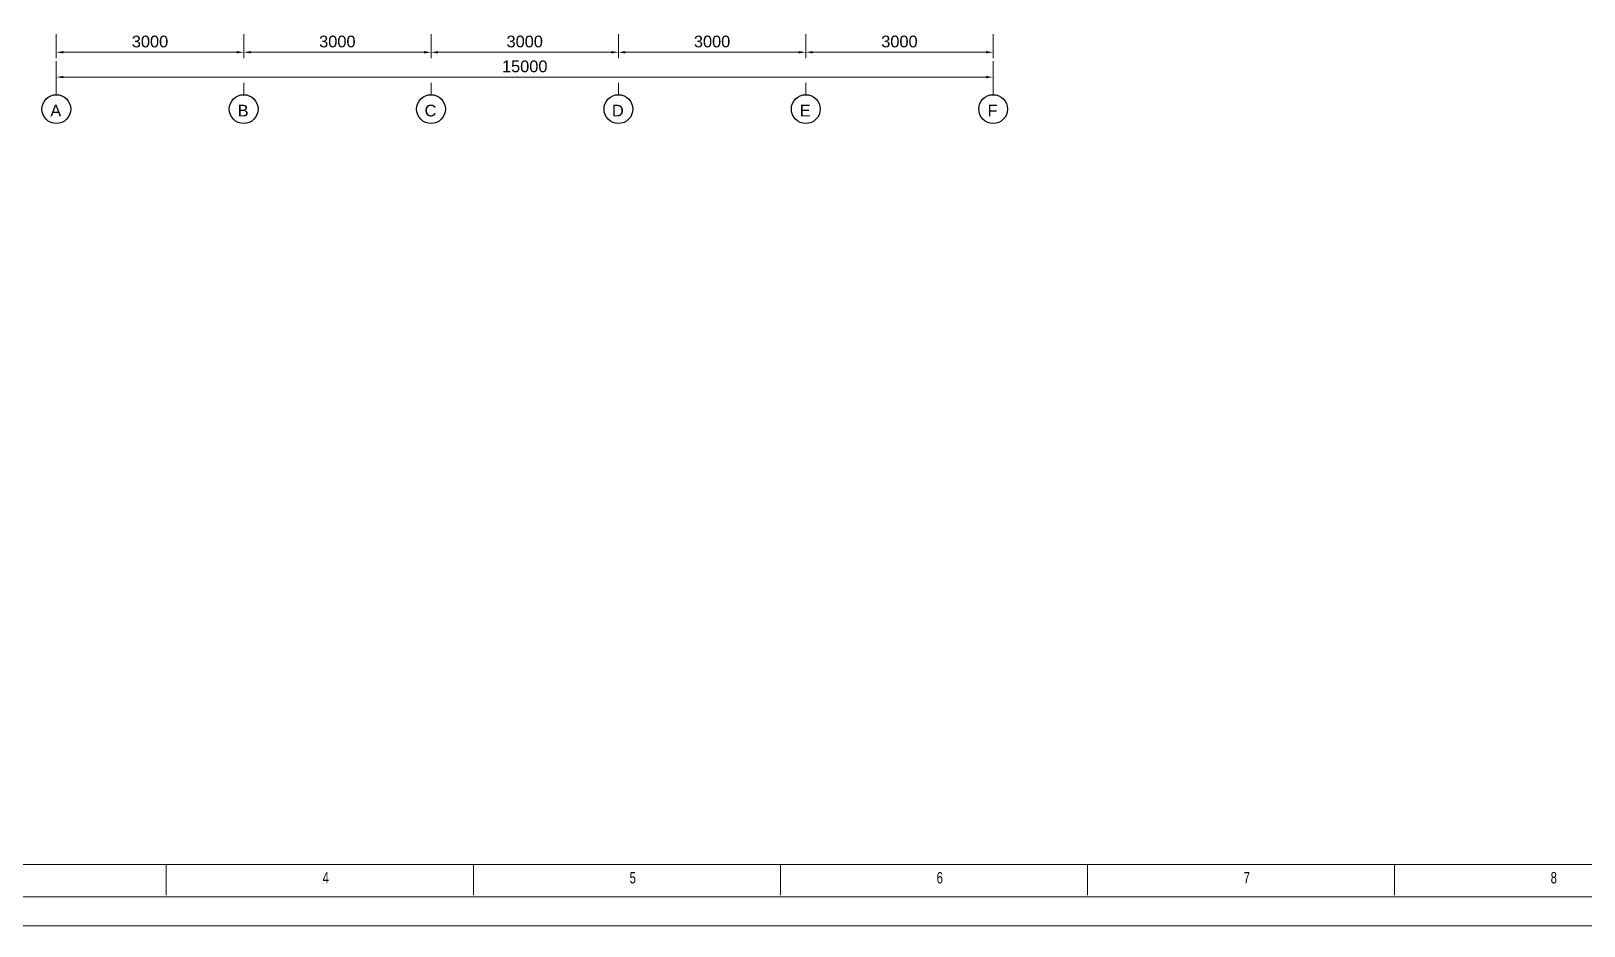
# Model space of a CAD drawing. Header units: millimetres. Extents: x 3220 to 226993, y 817 to 176024.
# Drawn here: x 76218 to 101083, y 819 to 15141 of the extents above; entities that cross this region are included whole.
import ezdxf

# ---------------------------------------------------------------- set-up
doc = ezdxf.new("R2010")
doc.units = ezdxf.units.MM
doc.linetypes.add('CENTER', pattern=[10.16, 6.35, -1.27, 1.27, -1.27])
doc.styles.add('ARIAL_BOLD', font='arial.ttf')
doc.styles.add('SLDTEXTSTYLE0', font='TXT', dxfattribs={"width": 0.75})
doc.dimstyles.new('ECHE 75', dxfattribs={"dimscale": 75, "dimtxt": 2.5, "dimasz": 1.5, "dimexe": 1.25, "dimexo": 0.625, "dimgap": 1, "dimtad": 1, "dimdec": 0, "dimtxsty": 'ARIAL_BOLD', "dimcen": 2.5, "dimclrd": 4, "dimclre": 4, "dimclrt": 6, "dimadec": 0, "dimazin": 0, "dimtfac": 1, "dimtdec": 0, "dimtmove": 0, "dimatfit": 3, "dimfxl": 1, "dimlwd": 13, "dimlwe": 13, "dimarcsym": 0})

# ---------------------------------------------------------------- blocks, each defined once
blk = doc.blocks.new('*D557')
at = {"color": 4, "lineweight": 13, "transparency": 16777216}
for p, q in [((76623, 15094), (76623, 14708)), ((79623, 15094), (79623, 14708)), ((76736, 14802), (79511, 14802))]:
    blk.add_line(p, q, dxfattribs=at)
at = {"color": 4, "transparency": 16777216}
for points in [[(76736, 14821), (76736, 14783), (76623, 14802)], [(79511, 14821), (79511, 14783), (79623, 14802)]]:
    blk.add_solid(points, dxfattribs=at)
at = {"layer": 'Defpoints', "color": 0, "transparency": 16777216}
for p in [(76623, 15141), (79623, 15141), (79623, 14802)]:
    blk.add_point(p, dxfattribs=at)
at = {"color": 6, "transparency": 16777216, "insert": (78123, 14973), "char_height": 187.5, "attachment_point": 5, "style": 'ARIAL_BOLD'}
blk.add_mtext('3000', dxfattribs=at)
blk = doc.blocks.new('*D558')
at = {"color": 4, "lineweight": 13, "transparency": 16777216}
for p, q in [((79623, 15094), (79623, 14708)), ((82623, 15094), (82623, 14708)), ((79736, 14802), (82511, 14802))]:
    blk.add_line(p, q, dxfattribs=at)
at = {"color": 4, "transparency": 16777216}
for points in [[(79736, 14821), (79736, 14783), (79623, 14802)], [(82511, 14821), (82511, 14783), (82623, 14802)]]:
    blk.add_solid(points, dxfattribs=at)
at = {"layer": 'Defpoints', "color": 0, "transparency": 16777216}
for p in [(79623, 15141), (82623, 15141), (82623, 14802)]:
    blk.add_point(p, dxfattribs=at)
at = {"color": 6, "transparency": 16777216, "insert": (81123, 14973), "char_height": 187.5, "attachment_point": 5, "style": 'ARIAL_BOLD'}
blk.add_mtext('3000', dxfattribs=at)
blk = doc.blocks.new('*D559')
at = {"color": 4, "lineweight": 13, "transparency": 16777216}
for p, q in [((82623, 15094), (82623, 14708)), ((85623, 15094), (85623, 14708)), ((82736, 14802), (85511, 14802))]:
    blk.add_line(p, q, dxfattribs=at)
at = {"color": 4, "transparency": 16777216}
for points in [[(82736, 14821), (82736, 14783), (82623, 14802)], [(85511, 14821), (85511, 14783), (85623, 14802)]]:
    blk.add_solid(points, dxfattribs=at)
at = {"layer": 'Defpoints', "color": 0, "transparency": 16777216}
for p in [(82623, 15141), (85623, 15141), (85623, 14802)]:
    blk.add_point(p, dxfattribs=at)
at = {"color": 6, "transparency": 16777216, "insert": (84123, 14973), "char_height": 187.5, "attachment_point": 5, "style": 'ARIAL_BOLD'}
blk.add_mtext('3000', dxfattribs=at)
blk = doc.blocks.new('*D560')
at = {"color": 4, "lineweight": 13, "transparency": 16777216}
for p, q in [((85623, 15094), (85623, 14708)), ((88623, 15094), (88623, 14708)), ((85736, 14802), (88511, 14802))]:
    blk.add_line(p, q, dxfattribs=at)
at = {"color": 4, "transparency": 16777216}
for points in [[(85736, 14821), (85736, 14783), (85623, 14802)], [(88511, 14821), (88511, 14783), (88623, 14802)]]:
    blk.add_solid(points, dxfattribs=at)
at = {"layer": 'Defpoints', "color": 0, "transparency": 16777216}
for p in [(85623, 15141), (88623, 15141), (88623, 14802)]:
    blk.add_point(p, dxfattribs=at)
at = {"color": 6, "transparency": 16777216, "insert": (87123, 14973), "char_height": 187.5, "attachment_point": 5, "style": 'ARIAL_BOLD'}
blk.add_mtext('3000', dxfattribs=at)
blk = doc.blocks.new('*D561')
at = {"color": 4, "lineweight": 13, "transparency": 16777216}
for p, q in [((88623, 15094), (88623, 14708)), ((91623, 15094), (91623, 14708)), ((88736, 14802), (91511, 14802))]:
    blk.add_line(p, q, dxfattribs=at)
at = {"color": 4, "transparency": 16777216}
for points in [[(88736, 14821), (88736, 14783), (88623, 14802)], [(91511, 14821), (91511, 14783), (91623, 14802)]]:
    blk.add_solid(points, dxfattribs=at)
at = {"layer": 'Defpoints', "color": 0, "transparency": 16777216}
for p in [(88623, 15141), (91623, 15141), (91623, 14802)]:
    blk.add_point(p, dxfattribs=at)
at = {"color": 6, "transparency": 16777216, "insert": (90123, 14973), "char_height": 187.5, "attachment_point": 5, "style": 'ARIAL_BOLD'}
blk.add_mtext('3000', dxfattribs=at)
blk = doc.blocks.new('*D562')
at = {"color": 4, "lineweight": 13, "transparency": 16777216}
for p, q in [((76623, 14661), (76623, 14311)), ((91623, 14661), (91623, 14311)), ((76736, 14404), (91511, 14404))]:
    blk.add_line(p, q, dxfattribs=at)
at = {"color": 4, "transparency": 16777216}
for points in [[(76736, 14423), (76736, 14386), (76623, 14404)], [(91511, 14423), (91511, 14386), (91623, 14404)]]:
    blk.add_solid(points, dxfattribs=at)
at = {"layer": 'Defpoints', "color": 0, "transparency": 16777216}
for p in [(76623, 14708), (91623, 14708), (91623, 14404)]:
    blk.add_point(p, dxfattribs=at)
at = {"color": 6, "transparency": 16777216, "insert": (84123, 14575), "char_height": 187.5, "attachment_point": 5, "style": 'ARIAL_BOLD'}
blk.add_mtext('15000', dxfattribs=at)
blk = doc.blocks.new('A1 E1-200')
at = {"color": 1, "linetype": 'Continuous', "lineweight": 18}
for p, q in [((-162844, 1960), (-1960, 1960)), ((-164800, 0), (0, 0))]:
    blk.add_line(p, q, dxfattribs=at)
at = {"color": 5, "linetype": 'Continuous', "lineweight": 15}
for p, q in [((-131393, 1962), (-131393, 983)), ((-121595, 983), (-121595, 1962)), ((-111797, 1962), (-111797, 983)), ((-101999, 983), (-101999, 1962)), ((-92200, 1962), (-92200, 983))]:
    blk.add_line(p, q, dxfattribs=at)
at = {"linetype": 'Continuous', "lineweight": 18}
blk.add_line((-163879, 931), (-937, 931), dxfattribs=at)
at = {"color": 1, "linetype": 'Continuous', "lineweight": 15}
blk.add_line((-164800, 0), (0, 0), dxfattribs=at)
at = {"color": 5, "linetype": 'Continuous', "lineweight": 15, "char_height": 363, "attachment_point": 1, "style": 'SLDTEXTSTYLE0'}
for s, insert in [('4', (-126406, 1719)), ('5', (-116608, 1719)), ('6', (-106810, 1719)), ('7', (-97012, 1719)), ('8', (-87214, 1719))]:
    blk.add_mtext(s, dxfattribs=dict(at, insert=insert))

msp = doc.modelspace()

# ---------------------------------------------------------------- linework, layer by layer
at = {"color": 1, "linetype": 'CENTER', "lineweight": 9}
for p, q in [((76623, 14123), (76623, 14310.5)), ((79623, 14123), (79623, 14310.5)), ((82623, 14123), (82623, 14310.5)), ((85623, 14123), (85623, 14310.5)), ((88623, 14123), (88623, 14310.5)), ((91623, 14123), (91623, 14310.5))]:
    msp.add_line(p, q, dxfattribs=at)
at = {"color": 5}
for centre in [(76623, 13892.6), (79623, 13892.6), (82623, 13892.6), (85623, 13892.6), (88623, 13892.6), (91623, 13892.6)]:
    msp.add_circle(centre, 230.5, dxfattribs=at)

# ---------------------------------------------------------------- block references
at = {"xscale": 0.5017310599597968, "yscale": 0.5017310599597968, "zscale": 0.5017310599597968}
msp.add_blockref('A1 E1-200', (144308.2, 819.5), dxfattribs=at)

# ---------------------------------------------------------------- texts
at = {"char_height": 187.5, "attachment_point": 5, "style": 'ARIAL_BOLD'}
for s, insert in [('A', (76614.1, 13867.9)), ('B', (79614.1, 13867.9)), ('C', (82614.1, 13867.9)), ('D', (85614.1, 13867.9)), ('E', (88614.1, 13867.9)), ('F', (91614.1, 13867.9))]:
    msp.add_mtext(s, dxfattribs=dict(at, insert=insert))

# ---------------------------------------------------------------- dimensions: what is measured, and where the dimension line sits
for base, p1, p2, picture, middle in [((79623, 14802.1), (76623, 15141), (79623, 15141), '*D557', (78123, 14972.9)), ((82623, 14802.1), (79623, 15141), (82623, 15141), '*D558', (81123, 14972.9)), ((85623, 14802.1), (82623, 15141), (85623, 15141), '*D559', (84123, 14972.9)), ((88623, 14802.1), (85623, 15141), (88623, 15141), '*D560', (87123, 14972.9)), ((91623, 14802.1), (88623, 15141), (91623, 15141), '*D561', (90123, 14972.9)), ((91623, 14404.3), (76623, 14708.3), (91623, 14708.3), '*D562', (84123, 14575))]:
    dim = msp.add_linear_dim(base=base, p1=p1, p2=p2, dimstyle='ECHE 75')
    dim.commit()
    dim.dimension.update_dxf_attribs({"geometry": picture, "text_midpoint": middle})

doc.saveas('drawing.dxf')
